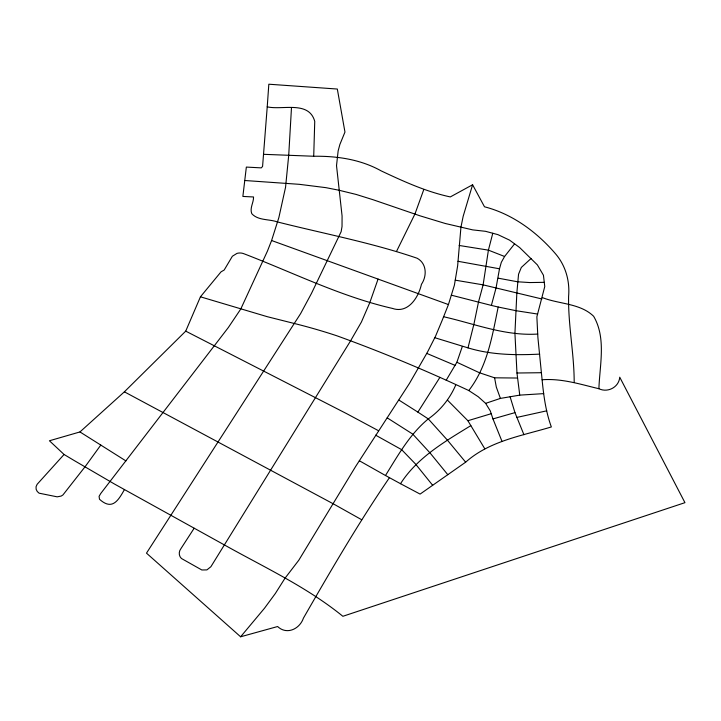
<?xml version="1.0" encoding="UTF-8"?>
<svg xmlns="http://www.w3.org/2000/svg" width="721" height="721" viewBox="0 0 721 721"><rect width="100%" height="100%" fill="white"/><g stroke="black" fill="none" stroke-linecap="round" stroke-linejoin="round"><path stroke-width="1.08" d="M574.186 382.319C574.177 353.569 568.085 325.162 568.599 296.394C569.941 281.163 565.715 265.806 555.738 254.053C537.082 232.207 512.577 214.011 484.494 206.792L472.597 184.756L450.31 196.923C426.066 191.723 403.508 181.377 381.193 170.895C360.563 159.359 337.086 155.961 313.716 156.25L314.744 121.362C308.958 100.3 282.281 110.403 267.23 106.825L262.579 166.434L261.281 167.876L246.348 167.083L242.869 196.436L253.54 196.977C253.72 202.691 249.529 207.99 251.782 213.695C258.181 220.725 268.987 218.923 277.297 221.906C323.891 233.685 371.594 242.635 417.08 258.217C426.742 263.282 427.183 275.936 421.443 284.299C418.55 297.304 408.212 313.878 392.485 308.426C341.015 296.664 293.195 272.628 244.104 253.819A9.508 8.138 -5.4 0 0 237.002 253.377L232.369 256.243L224.186 270.014L221.005 271.88L200.438 296.809L185.721 331.137L124.382 391.827L79.959 431.942L49.425 440.765L64.07 454.482L74.47 460.701L114.765 484.197L224.555 545.022C264.733 567.535 306.93 587.074 342.872 616.293L684.95 502.663L619.736 377.2C619.006 387.132 607.803 393.071 598.899 388.727C580.207 384.266 561.65 378.255 542.102 379.76L537.884 337.41L536.866 316.807L544.761 286.543L543.445 275.233L537.397 264.922L519.652 247.555L509.54 240.129L497.986 234.658L485.548 231.315L472.733 229.891L445.317 223.501L419.901 215.786L372.991 199.708L356.174 194.445L339.032 190.245L325.964 187.667L299.323 184.324L244.942 180.52M291.482 107.78L288.724 155.186L285.552 187.271L278.856 217.616L271.592 240.517L267.446 251.079L240.769 309.021L228.323 327.541L100.715 493.543L99.083 496.354L99.498 499.265C112.034 510.567 118.046 501.077 124.454 489.514M267.23 106.825L268.825 84.213L337.32 89.043L344.962 132.069L339.87 144.488L338.14 150.941L336.518 165.641L342.078 215.985L342.033 226.484L341.132 231.702L311.472 293.411L300.603 313.626L146.489 553.142L240.616 636.787L277.621 626.531C286.778 635.246 299.729 629.018 303.433 618.122C330.804 570.545 358.445 522.995 389.448 477.672M598.899 388.727C599.71 364.925 606.361 338.041 593.644 316.285C580.126 303.144 559.063 304.226 542.327 297.584M451.328 295.177L491.38 305.416L496.039 287.976L499.5 268.798L501.311 262.327L504.592 256.487L514.587 243.842M491.38 305.416L498.184 307.029C492.218 336.094 487.504 366.358 468.785 390.539C425.597 370.369 381.607 351.956 336.734 335.743A764.584 666.087 -70.7 0 0 294.267 323.477L267.266 316.69L200.438 296.809M434.799 337.707L467.992 347.873L473.949 324.017L478.483 302.081L483.124 284.858L488.414 250.142L492.776 233.262M472.597 184.756L463.17 216.3L460.935 227.223L457.655 265.743L454.374 285.273L448.435 304.568L442.153 320.403L435.484 336.346L427.535 352.028L409.483 383.365L355.66 466.451L298.8 560.217L285.002 578.224L275.359 593.473L264.517 608.209L240.616 636.787M271.592 240.517L378.065 279.09L369.801 302.64L361.401 322.062L350.55 340.889L210.893 566.715L206.9 569.896L201.835 569.978L181.422 558.478C178.628 555.891 178.61 551.556 180.917 548.654L194.138 528.259M446.2 380.219L456.88 362.257L462.332 346.431M423.822 189.47L414.972 213.939L396.451 251.548M359.319 460.737L385.474 475.5C398.01 455.402 409.708 434.204 428.283 418.91C440.414 410.411 449.85 398.704 455.699 385.095M542.102 379.76C543.661 395.739 545.815 411.79 551.349 426.949C521.743 435.863 489.559 440.882 465.649 462.188L447.272 439.981L428.283 418.91L417.883 412.115L439.936 377.335M100.796 445.073L85.222 466.55L62.916 494.976L61.177 496.066L57.184 496.841L39.096 493.182L37.231 491.479L36.14 489.253L36.05 486.738L37.15 484.287L64.07 454.482M385.474 475.5L400.515 483.701C417.261 457.465 444.947 441.531 470.84 425.624M531.134 258.442L521.328 267.428L518.552 274.205L516.849 292.969L514.929 333.327L516.966 373.009L519.76 395.126L543.706 393.63M465.649 462.188L420.1 494.092L400.515 483.701M468.785 390.539L478.212 396.721L485.63 403.354L500.401 398.407L519.76 395.126M447.57 400.236L467.893 420.722L491.226 413.701M485.63 403.354L490.271 410.871L492.966 418.919L514.965 412.628L523.942 434.736M516.813 417.432L546.716 410.826M544.265 282.335L529.755 282.56L517.624 281.785L498.22 278.18M539.678 354.128C515.56 355.3 491.307 354.984 467.992 347.873M516.966 373.009L541.453 372.712M456.88 362.257L479.474 372.766L494.597 377.813L517.435 378.029M537.722 334.048C505.178 336.166 474.751 323.801 443.604 316.744M263.679 154.321L313.716 156.25M537.65 314.059L516.299 310.751L498.184 307.029M459.133 245.464L488.414 250.142L504.592 256.487M455.23 280.163L483.124 284.858L541.931 298.981M457.979 261.29L499.5 268.798M378.065 279.09L448.435 304.568M426.733 353.38L455.032 365.358M185.721 331.137L347.035 413.854L378.516 430.725M124.382 391.827L333.417 503.898L361.726 519.76M375.668 435.187L401.642 449.661L415.647 464.153L432.663 485.296M79.959 431.942L125.923 460.917M399.019 400.137L417.883 412.115M387.213 417.856L412.763 434.123L429.995 452.878L447.795 474.688M467.893 420.722L484.782 448.777M492.966 418.919L501.897 441.108M500.401 398.407L496.318 387.087L494.597 377.813M510.089 396.766L514.965 412.628"/></g></svg>
